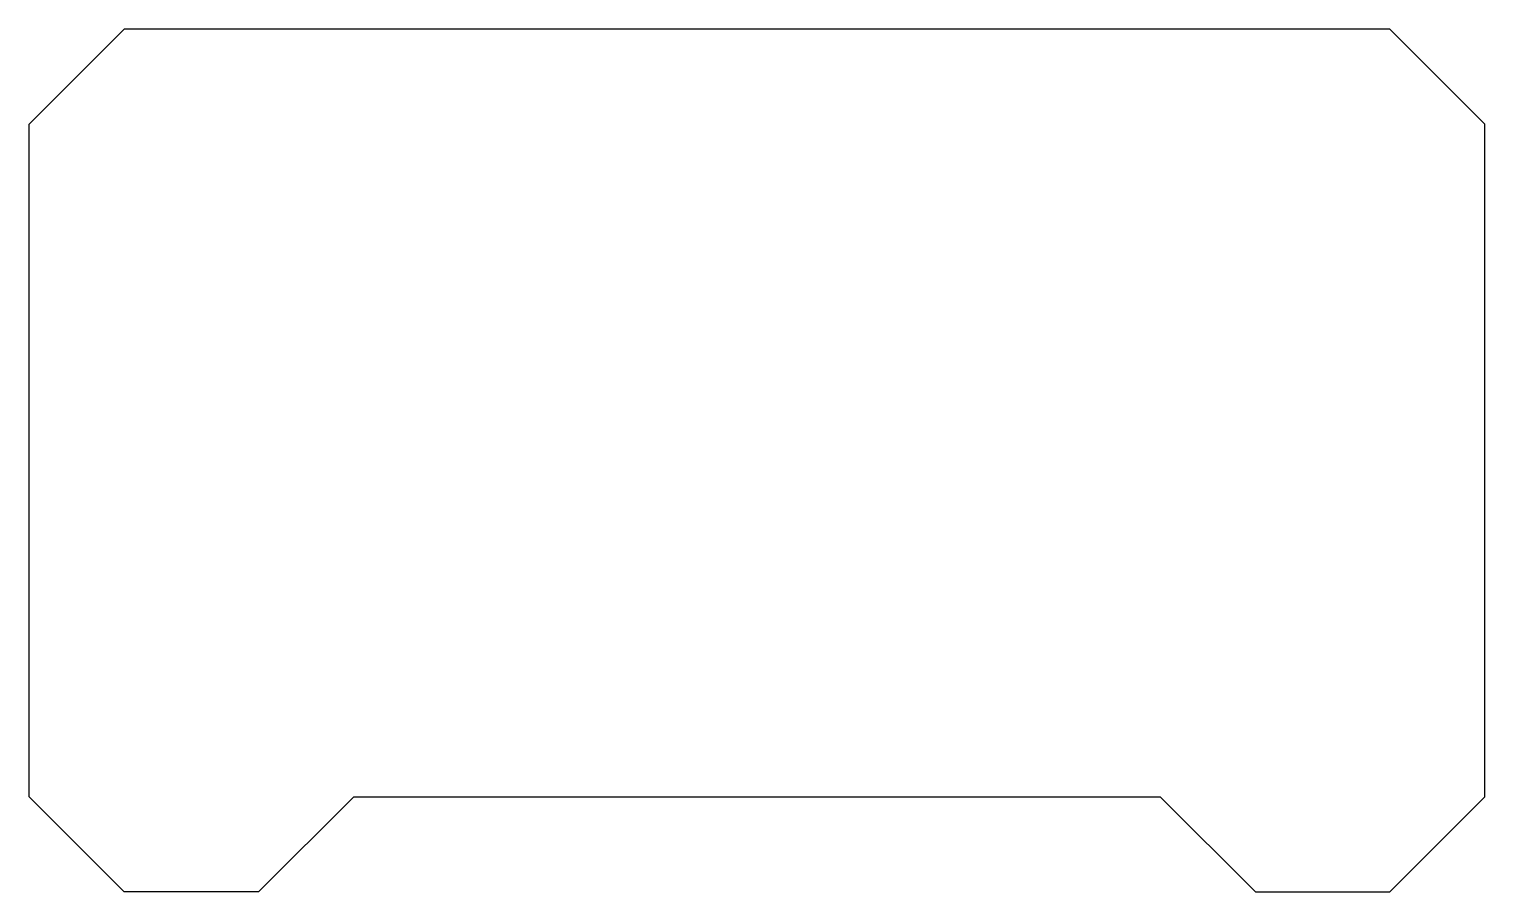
# Model space of a CAD drawing. Header units: inches. Extents: x 1.6 to 7.02, y 0.42 to 3.63.
import ezdxf

# ---------------------------------------------------------------- set-up
doc = ezdxf.new("R2010")
doc.units = ezdxf.units.IN
doc.header["$MEASUREMENT"] = 0

msp = doc.modelspace()

# ---------------------------------------------------------------- linework, layer by layer
for p, q in [((1.6008, 3.2735), (1.9544, 3.6271)), ((6.6615, 3.6271), (1.9544, 3.6271)), ((7.015, 3.2735), (6.6615, 3.6271)), ((1.6008, 0.7735), (1.6008, 3.2735)), ((7.015, 0.7735), (7.015, 3.2735)), ((1.9544, 0.42), (1.6008, 0.7735)), ((2.8079, 0.7735), (2.4544, 0.42)), ((2.8079, 0.7735), (5.8079, 0.7735)), ((5.8079, 0.7735), (6.1615, 0.42)), ((6.6615, 0.42), (7.015, 0.7735)), ((2.4544, 0.42), (1.9544, 0.42)), ((6.1615, 0.42), (6.6615, 0.42))]:
    msp.add_line(p, q)

doc.saveas('drawing.dxf')
